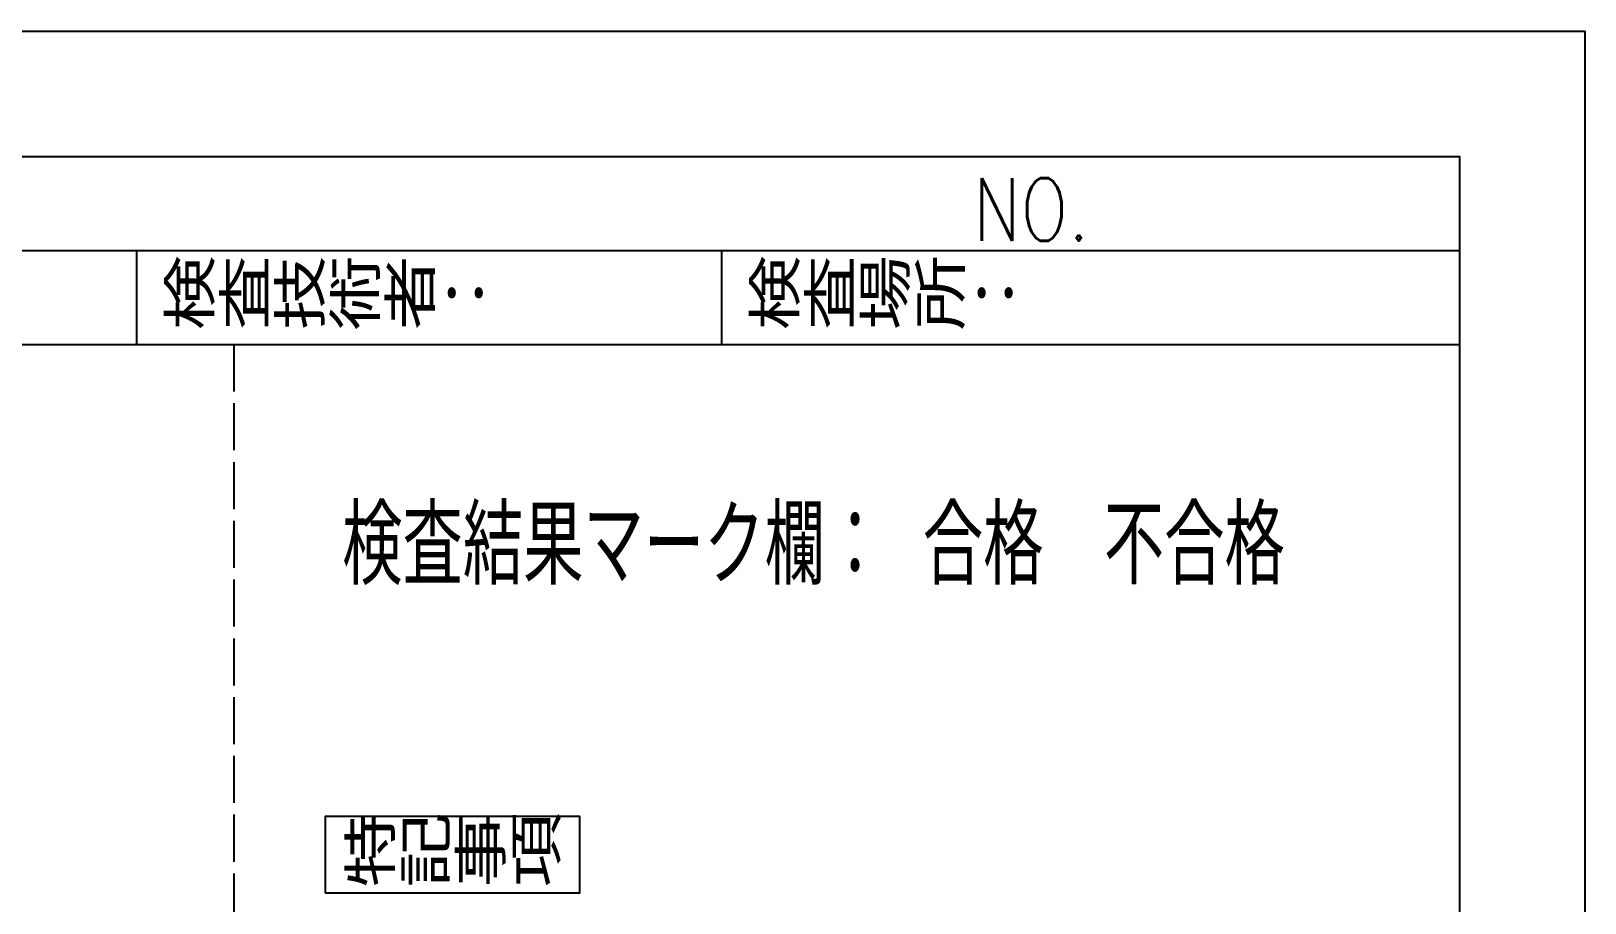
# Model space of a CAD drawing. Header units: millimetres. Extents: x 0 to 29624, y 0 to 14691.
# Drawn here: x 13564 to 14556, y 8948 to 9504 of the extents above; entities that cross this region are included whole.
import ezdxf

# ---------------------------------------------------------------- set-up
doc = ezdxf.new("R2010")
doc.units = ezdxf.units.MM
doc.header["$LTSCALE"] = 5
doc.linetypes.add('DASHED', pattern=[7.5, 6, -1.5])
doc.layers.get('0').update_dxf_attribs({"color": 255})
doc.layers.add('LAYER6', color=7, linetype='Continuous')
doc.layers.add('寸法', color=4, linetype='Continuous')
doc.styles.get("Standard").update_dxf_attribs({"font": 'simplex.shx', "width": 0.7, "height": 2.5, "bigfont": '@extfont2.shx'})
doc.styles.add('SUNPOU', font='simplex.shx', dxfattribs={"width": 0.7, "bigfont": 'extfont2.shx'})

msp = doc.modelspace()

# ---------------------------------------------------------------- linework, layer by layer
at = {"linetype": 'Continuous', "lineweight": -3}
for p, q in [((11272, 9364), (14476, 9364)), ((13632, 9304), (13632, 9364)), ((14005.301, 9304), (14005.301, 9364)), ((11272, 9304), (14476, 9304))]:
    msp.add_line(p, q, dxfattribs=at)
at = {"linetype": 'DASHED', "lineweight": -3}
msp.add_line((13693.799, 9304), (13693.799, 7828), dxfattribs=at)
at = {"linetype": 'Continuous', "lineweight": -3}
for points in [[(11192, 9504), (14556, 9504), (14556, 7128), (11192, 7128)], [(11272, 9424), (14476, 9424), (14476, 7208), (11272, 7208)]]:
    msp.add_lwpolyline(points, close=True, dxfattribs=at)
at = {"layer": '寸法', "linetype": 'Continuous'}
msp.add_lwpolyline([(13752.215, 8954.083), (13914.578, 8954.083), (13914.578, 9002.827), (13752.215, 9002.827)], close=True, dxfattribs=at)

# ---------------------------------------------------------------- texts
at = {"layer": 'LAYER6', "color": 0, "linetype": 'Continuous', "lineweight": -3, "width": 0.8}
for s, p in [('NO.', (14165.789, 9370.209)), ('検査技術者：', (13647.744, 9314.926)), ('検査場所：', (14021.044, 9314.926)), ('特記事項', (13763.011, 8959.433))]:
    msp.add_text(s, height=40, dxfattribs=at).set_placement(p)
at = {"layer": 'LAYER6', "color": 0, "linetype": 'Continuous', "lineweight": -3, "style": 'SUNPOU', "width": 0.7}
msp.add_text('検査結果マーク欄： 合格\u3000不合格', height=50, dxfattribs=at).set_placement((13763.011, 9150.796))

doc.saveas('drawing.dxf')
